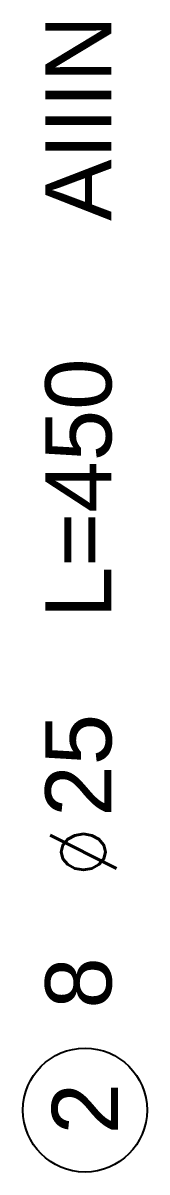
# Model space of a CAD drawing. Extents: x -5033 to 9347, y -16423 to -2430.
# Drawn here: x -1574.4 to -1555.6, y -3312.7 to -3139.1 of the extents above; entities that cross this region are included whole.
import ezdxf
from ezdxf.enums import TextEntityAlignment as Align

# ---------------------------------------------------------------- set-up
doc = ezdxf.new("R2010")
doc.units = 0
doc.header["$MEASUREMENT"] = 0
doc.layers.add('__SOL-OPISY', color=4, linetype='CONTINUOUS')
doc.styles.add('ARIAL', font='arial.ttf', dxfattribs={"height": 2.5})
doc.styles.add('SIMPLEX', font='SIMPLEX.SHX', dxfattribs={"width": 0.8})

# ---------------------------------------------------------------- blocks, each defined once
blk = doc.blocks.new('OPIS_PRET_BEZ_LINII')
at = {"layer": '__SOL-OPISY'}
blk.add_circle((25.68, 0), 9.36, dxfattribs=at)
at = {"layer": '__SOL-OPISY', "style": 'SIMPLEX', "width": 0.9}
blk.add_text(' %%c ', height=10, dxfattribs=at).set_placement((64.69, -4.75), align=Align.CENTER)
at = {"layer": '__SOL-OPISY', "style": 'ARIAL', "width": 0.8}
blk.add_attdef('NUMER', text='', height=10, dxfattribs=at).set_placement((25.68, 0), align=Align.MIDDLE)
blk.add_attdef('ILOSC', text='', height=10, dxfattribs=at).set_placement((56.9, -5.13), align=Align.RIGHT)
for tag, p in [('SREDNICA', (70.97, -5.13)), ('DLUGOSC', (95.12, -5.18)), ('STAL', (144.72, -5.18))]:
    blk.add_attdef(tag, p, '', height=10, dxfattribs=at)

msp = doc.modelspace()

# ---------------------------------------------------------------- block references
at = {"layer": '__SOL-OPISY'}
ref = msp.add_blockref('OPIS_PRET_BEZ_LINII', (-1565, -3329), dxfattribs=dict(at, rotation=90))
ref.add_attrib('NUMER', '2', (-1560, -3307), dxfattribs={"height": 10, "rotation": 90, "style": 'ARIAL'})
ref.add_attrib('ILOSC', '8', (-1561, -3288), dxfattribs={"height": 10, "rotation": 90, "style": 'ARIAL'})
ref.add_attrib('SREDNICA', '25', (-1561, -3259), dxfattribs={"height": 10, "rotation": 90, "style": 'ARIAL'})
ref.add_attrib('DLUGOSC', 'L=450', (-1561, -3229), dxfattribs={"height": 10, "rotation": 90, "style": 'ARIAL'})
ref.add_attrib('STAL', 'AIIIN', (-1561, -3169), dxfattribs={"height": 10, "rotation": 90, "style": 'ARIAL'})

doc.saveas('drawing.dxf')
